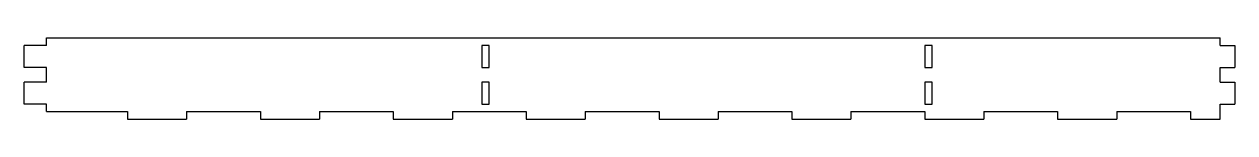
# Model space of a CAD drawing. Header units: millimetres. Extents: x -900 to -80, y -5 to 50.
import ezdxf

# ---------------------------------------------------------------- set-up
doc = ezdxf.new("R2010")
doc.units = ezdxf.units.MM

msp = doc.modelspace()

# ---------------------------------------------------------------- linework, layer by layer
at = {"color": 7, "linetype": 'Continuous', "lineweight": 25}
for p, q in [((-885, 50), (-90, 50)), ((-885, 45), (-885, 50)), ((-90, 45), (-90, 50)), ((-885, 45), (-900, 45)), ((-900, 30), (-900, 45)), ((-590, 45), (-590, 30)), ((-585, 45), (-590, 45)), ((-585, 30), (-585, 45)), ((-290, 45), (-290, 30)), ((-285, 45), (-290, 45)), ((-285, 30), (-285, 45)), ((-90, 45), (-80, 45)), ((-80, 45), (-80, 30)), ((-885, 30), (-900, 30)), ((-885, 20), (-885, 30)), ((-590, 30), (-585, 30)), ((-290, 30), (-285, 30)), ((-90, 20), (-90, 30)), ((-90, 30), (-80, 30)), ((-885, 20), (-900, 20)), ((-900, 5), (-900, 20)), ((-590, 20), (-590, 5)), ((-585, 20), (-590, 20)), ((-585, 5), (-585, 20)), ((-290, 20), (-290, 5)), ((-285, 20), (-290, 20)), ((-285, 5), (-285, 20)), ((-90, 20), (-80, 20)), ((-80, 20), (-80, 5)), ((-885, 5), (-900, 5)), ((-885, 0), (-885, 5)), ((-885, 0), (-830, 0)), ((-830, 0), (-830, -5)), ((-790, 0), (-790, -5)), ((-790, 0), (-740, 0)), ((-740, 0), (-740, -5)), ((-700, 0), (-700, -5)), ((-700, 0), (-650, 0)), ((-650, 0), (-650, -5)), ((-610, 0), (-610, -5)), ((-610, 0), (-560, 0)), ((-590, 5), (-585, 5)), ((-560, 0), (-560, -5)), ((-520, 0), (-520, -5)), ((-520, 0), (-470, 0)), ((-470, 0), (-470, -5)), ((-430, 0), (-430, -5)), ((-430, 0), (-380, 0)), ((-380, 0), (-380, -5)), ((-340, 0), (-340, -5)), ((-340, 0), (-290, 0)), ((-290, 5), (-285, 5)), ((-290, 0), (-290, -5)), ((-250, 0), (-250, -5)), ((-250, 0), (-200, 0)), ((-200, 0), (-200, -5)), ((-160, 0), (-160, -5)), ((-160, 0), (-110, 0)), ((-110, 0), (-110, -5)), ((-90, -5), (-90, 5)), ((-90, 5), (-80, 5)), ((-830, -5), (-790, -5)), ((-740, -5), (-700, -5)), ((-650, -5), (-610, -5)), ((-560, -5), (-520, -5)), ((-470, -5), (-430, -5)), ((-380, -5), (-340, -5)), ((-290, -5), (-250, -5)), ((-200, -5), (-160, -5)), ((-110, -5), (-90, -5))]:
    msp.add_line(p, q, dxfattribs=at)

doc.saveas('drawing.dxf')
